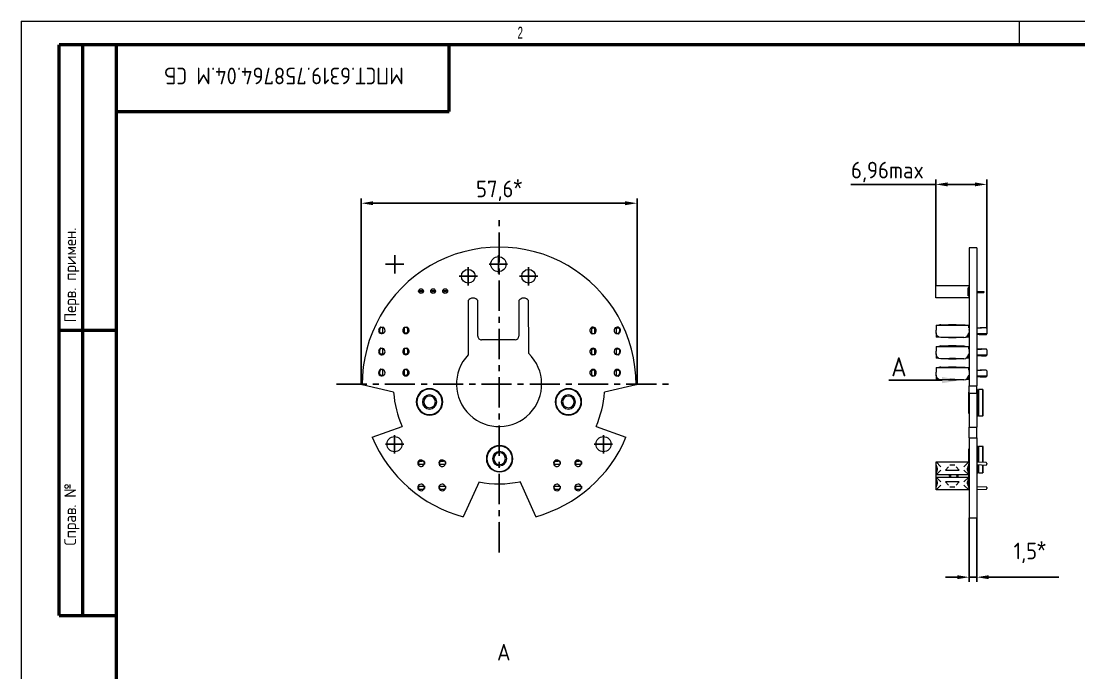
# Model space of a CAD drawing. Header units: millimetres. Extents: x 0 to 420, y 0 to 297.
# Drawn here: x 0 to 222.5, y 160 to 297 of the extents above; entities that cross this region are included whole.
import ezdxf
from ezdxf import colors
from ezdxf.entities.mleader import LeaderData, LeaderLine
from ezdxf.math import Vec2, Vec3

# ---------------------------------------------------------------- set-up
doc = ezdxf.new("R2010")
doc.units = ezdxf.units.MM
doc.header["$PDSIZE"] = -1
doc.linetypes.add('CENTER', pattern=[10.16, 6.35, -1.27, 1.27, -1.27])
doc.layers.add('ОСНОВНОЙ', color=7, linetype='Continuous', lineweight=25)
doc.styles.add('SLDTEXTSTYLE2', font='TXT', dxfattribs={"width": 0.605})
doc.styles.add('СПДС', font='isocpeur.ttf', dxfattribs={"width": 0.9})
doc.dimstyles.new('ISO-25', dxfattribs={"dimtxt": 2.5, "dimasz": 2.5, "dimexe": 1.25, "dimexo": 0.625, "dimtad": 1, "dimtxsty": 'Standard', "dimcen": 2.5, "dimadec": 0, "dimazin": 0, "dimtfac": 1, "dimtmove": 0, "dimatfit": 3, "dimfxl": 1, "dimarcsym": 0})

# ---------------------------------------------------------------- blocks, each defined once
blk = doc.blocks.new('*D32')
at = {"color": 0, "lineweight": -2, "transparency": 16777216}
for p, q in [((199.42, 192.58), (199.42, 179.07)), ((201.02, 192.58), (201.02, 179.07)), ((196.92, 180.07), (194.42, 180.07)), ((199.42, 180.07), (201.02, 180.07)), ((203.52, 180.07), (218.28, 180.07))]:
    blk.add_line(p, q, dxfattribs=at)
at = {"color": 0, "transparency": 16777216}
for points in [[(196.92, 180.49), (196.92, 179.66), (199.42, 180.07)], [(203.52, 180.49), (203.52, 179.66), (201.02, 180.07)]]:
    blk.add_solid(points, dxfattribs=at)
at = {"layer": 'Defpoints', "color": 0, "transparency": 16777216}
for p in [(199.42, 192.59), (201.02, 192.59), (201.02, 180.07)]:
    blk.add_point(p, dxfattribs=at)
at = {"color": 0, "transparency": 16777216, "insert": (212.15, 185.32), "char_height": 3.5, "attachment_point": 5, "style": 'СПДС'}
blk.add_mtext('1,5{\\fArial|b0|i0|c204|p34;\\H1.08333x;*}', dxfattribs=at)
blk = doc.blocks.new('*D33')
at = {"color": 0, "lineweight": -2, "transparency": 16777216}
for p, q in [((192.37, 262.67), (174.54, 262.67)), ((192.37, 248.11), (192.37, 263.67)), ((200.61, 262.67), (194.87, 262.67)), ((203.11, 248.11), (203.11, 263.67))]:
    blk.add_line(p, q, dxfattribs=at)
at = {"color": 0, "transparency": 16777216}
for points in [[(194.87, 263.09), (194.87, 262.26), (192.37, 262.67)], [(200.61, 263.09), (200.61, 262.26), (203.11, 262.67)]]:
    blk.add_solid(points, dxfattribs=at)
at = {"layer": 'Defpoints', "color": 0, "transparency": 16777216}
for p in [(192.37, 262.67), (192.37, 248.1), (203.11, 248.1)]:
    blk.add_point(p, dxfattribs=at)
at = {"color": 0, "transparency": 16777216, "insert": (182.21, 265.27), "char_height": 3.5, "attachment_point": 5, "style": 'СПДС'}
blk.add_mtext('6,96max', dxfattribs=at)
blk = doc.blocks.new('*D34')
at = {"color": 0, "lineweight": -2, "transparency": 16777216}
for p, q in [((71.54, 220.7), (71.54, 259.71)), ((127.04, 258.71), (74.04, 258.71)), ((129.54, 220.7), (129.54, 259.71))]:
    blk.add_line(p, q, dxfattribs=at)
at = {"color": 0, "transparency": 16777216}
for points in [[(74.04, 259.13), (74.04, 258.3), (71.54, 258.71)], [(127.04, 259.13), (127.04, 258.3), (129.54, 258.71)]]:
    blk.add_solid(points, dxfattribs=at)
at = {"layer": 'Defpoints', "color": 0, "transparency": 16777216}
for p in [(71.54, 258.71), (71.54, 220.69), (129.54, 220.69)]:
    blk.add_point(p, dxfattribs=at)
at = {"color": 0, "transparency": 16777216, "insert": (100.54, 261.46), "char_height": 3.5, "attachment_point": 5, "style": 'СПДС'}
blk.add_mtext('57,6{\\fArial|b0|i0|c204|p34;\\H1.08333x;*}', dxfattribs=at)
blk = doc.blocks.new('A$C5039bd2f')
at = {"color": 0, "linetype": 'Continuous', "lineweight": 0}
for p, q in [((-387.82, 98.7), (-387.67, 98.7)), ((-387.82, 98.7), (-387.82, 98.5)), ((-387.82, 98.5), (-387.67, 98.5)), ((-387.67, 98.7), (-387.37, 98.7)), ((-387.67, 98.7), (-387.67, 98.5)), ((-387.67, 98.5), (-387.37, 98.5)), ((-387.37, 98.7), (-387.22, 98.7)), ((-387.37, 98.7), (-387.37, 98.5)), ((-387.37, 98.5), (-387.22, 98.5)), ((-387.22, 98.7), (-387.22, 98.5)), ((-385.28, 98.7), (-385.13, 98.7)), ((-385.28, 98.7), (-385.28, 98.5)), ((-385.28, 98.5), (-385.13, 98.5)), ((-385.13, 98.7), (-384.83, 98.7)), ((-385.13, 98.7), (-385.13, 98.5)), ((-385.13, 98.5), (-384.83, 98.5)), ((-384.83, 98.7), (-384.68, 98.7)), ((-384.83, 98.7), (-384.83, 98.5)), ((-384.83, 98.5), (-384.68, 98.5)), ((-384.68, 98.7), (-384.68, 98.5)), ((-382.74, 98.7), (-382.59, 98.7)), ((-382.74, 98.7), (-382.74, 98.5)), ((-382.74, 98.5), (-382.59, 98.5)), ((-382.59, 98.7), (-382.29, 98.7)), ((-382.59, 98.7), (-382.59, 98.5)), ((-382.59, 98.5), (-382.29, 98.5)), ((-382.29, 98.7), (-382.14, 98.7)), ((-382.29, 98.7), (-382.29, 98.5)), ((-382.29, 98.5), (-382.14, 98.5)), ((-382.14, 98.7), (-382.14, 98.5)), ((-377.6, 96.64), (-377.6, 85.21)), ((-375.57, 89.12), (-375.57, 96.64)), ((-366.93, 96.64), (-366.94, 89.13)), ((-364.87, 85.49), (-364.9, 96.64)), ((-396.22, 90), (-396.22, 90.59)), ((-396.22, 89.82), (-396.22, 90)), ((-396.07, 89.78), (-396.17, 89.78)), ((-396.07, 91.05), (-396.11, 91.05)), ((-396.07, 91.05), (-395.57, 91.05)), ((-396.07, 91.05), (-395.92, 90.9)), ((-396.07, 89.78), (-395.92, 89.93)), ((-395.57, 89.78), (-396.07, 89.78)), ((-395.72, 90.9), (-395.57, 91.05)), ((-395.72, 89.93), (-395.57, 89.78)), ((-395.57, 89.78), (-395.57, 91.05)), ((-390.98, 89.78), (-390.98, 91.05)), ((-390.98, 91.05), (-390.48, 91.05)), ((-390.98, 91.05), (-390.83, 90.9)), ((-390.98, 89.78), (-390.83, 89.93)), ((-390.48, 89.78), (-390.98, 89.78)), ((-390.63, 90.9), (-390.48, 91.05)), ((-390.63, 89.93), (-390.48, 89.78)), ((-390.44, 91.05), (-390.48, 91.05)), ((-390.33, 89.78), (-390.48, 89.78)), ((-390.33, 90), (-390.33, 90.59)), ((-390.33, 89.78), (-390.33, 90)), ((-351.69, 90.91), (-351.54, 90.91)), ((-351.69, 90.91), (-351.69, 90.68)), ((-351.69, 90.68), (-351.69, 90.09)), ((-351.58, 89.64), (-351.54, 89.64)), ((-351.54, 90.91), (-351.04, 90.91)), ((-351.39, 90.76), (-351.54, 90.91)), ((-351.39, 89.79), (-351.54, 89.64)), ((-351.04, 89.64), (-351.54, 89.64)), ((-351.04, 90.91), (-351.19, 90.76)), ((-351.04, 89.64), (-351.19, 89.79)), ((-351.04, 90.91), (-351.04, 89.64)), ((-346.45, 90.91), (-345.95, 90.91)), ((-346.3, 90.76), (-346.45, 90.91)), ((-346.45, 90.91), (-346.45, 89.64)), ((-346.3, 89.79), (-346.45, 89.64)), ((-345.95, 89.64), (-346.45, 89.64)), ((-345.95, 90.91), (-346.1, 90.76)), ((-345.95, 89.64), (-346.1, 89.79)), ((-345.95, 90.91), (-345.86, 90.91)), ((-345.95, 89.64), (-345.91, 89.64)), ((-345.8, 90.86), (-345.8, 90.68)), ((-345.8, 90.68), (-345.8, 90.09)), ((-367.7, 88.36), (-374.78, 88.36)), ((-396.22, 85.56), (-396.22, 86.15)), ((-396.22, 85.38), (-396.22, 85.56)), ((-396.07, 85.33), (-396.17, 85.33)), ((-396.07, 86.6), (-396.11, 86.6)), ((-396.07, 86.6), (-395.57, 86.6)), ((-396.07, 86.6), (-395.92, 86.45)), ((-396.07, 85.33), (-395.92, 85.48)), ((-395.57, 85.33), (-396.07, 85.33)), ((-395.72, 86.45), (-395.57, 86.6)), ((-395.72, 85.48), (-395.57, 85.33)), ((-395.57, 85.33), (-395.57, 86.6)), ((-390.98, 85.33), (-390.98, 86.6)), ((-390.98, 86.6), (-390.48, 86.6)), ((-390.98, 86.6), (-390.83, 86.45)), ((-390.98, 85.33), (-390.83, 85.48)), ((-390.48, 85.33), (-390.98, 85.33)), ((-390.63, 86.45), (-390.48, 86.6)), ((-390.63, 85.48), (-390.48, 85.33)), ((-390.44, 86.6), (-390.48, 86.6)), ((-390.33, 85.33), (-390.48, 85.33)), ((-390.33, 85.56), (-390.33, 86.15)), ((-390.33, 85.33), (-390.33, 85.56)), ((-351.69, 86.46), (-351.54, 86.46)), ((-351.69, 86.46), (-351.69, 86.24)), ((-351.69, 86.24), (-351.69, 85.65)), ((-351.58, 85.19), (-351.54, 85.19)), ((-351.54, 86.46), (-351.04, 86.46)), ((-351.39, 86.31), (-351.54, 86.46)), ((-351.39, 85.34), (-351.54, 85.19)), ((-351.04, 85.19), (-351.54, 85.19)), ((-351.04, 86.46), (-351.19, 86.31)), ((-351.04, 85.19), (-351.19, 85.34)), ((-351.04, 86.46), (-351.04, 85.19)), ((-346.45, 86.46), (-345.95, 86.46)), ((-346.3, 86.31), (-346.45, 86.46)), ((-346.45, 86.46), (-346.45, 85.19)), ((-346.3, 85.34), (-346.45, 85.19)), ((-345.95, 85.19), (-346.45, 85.19)), ((-345.95, 86.46), (-346.1, 86.31)), ((-345.95, 85.19), (-346.1, 85.34)), ((-345.95, 86.46), (-345.86, 86.46)), ((-345.95, 85.19), (-345.91, 85.19)), ((-345.8, 86.42), (-345.8, 86.24)), ((-345.8, 86.24), (-345.8, 85.65)), ((-396.22, 81.11), (-396.22, 81.7)), ((-396.22, 80.93), (-396.22, 81.11)), ((-396.07, 80.89), (-396.17, 80.89)), ((-396.07, 82.16), (-396.11, 82.16)), ((-396.07, 82.16), (-395.57, 82.16)), ((-396.07, 82.16), (-395.92, 82.01)), ((-396.07, 80.89), (-395.92, 81.04)), ((-395.57, 80.89), (-396.07, 80.89)), ((-395.72, 82.01), (-395.57, 82.16)), ((-395.72, 81.04), (-395.57, 80.89)), ((-395.57, 80.89), (-395.57, 82.16)), ((-390.98, 80.89), (-390.98, 82.16)), ((-390.98, 82.16), (-390.48, 82.16)), ((-390.98, 82.16), (-390.83, 82.01)), ((-390.98, 80.89), (-390.83, 81.04)), ((-390.48, 80.89), (-390.98, 80.89)), ((-390.63, 82.01), (-390.48, 82.16)), ((-390.63, 81.04), (-390.48, 80.89)), ((-390.44, 82.16), (-390.48, 82.16)), ((-390.33, 80.89), (-390.48, 80.89)), ((-390.33, 81.11), (-390.33, 81.7)), ((-390.33, 80.89), (-390.33, 81.11)), ((-351.69, 82.02), (-351.54, 82.02)), ((-351.69, 82.02), (-351.69, 81.79)), ((-351.69, 81.79), (-351.69, 81.2)), ((-351.58, 80.75), (-351.54, 80.75)), ((-351.54, 82.02), (-351.04, 82.02)), ((-351.39, 81.87), (-351.54, 82.02)), ((-351.39, 80.9), (-351.54, 80.75)), ((-351.04, 80.75), (-351.54, 80.75)), ((-351.04, 82.02), (-351.19, 81.87)), ((-351.04, 80.75), (-351.19, 80.9)), ((-351.04, 82.02), (-351.04, 80.75)), ((-346.45, 82.02), (-345.95, 82.02)), ((-346.3, 81.87), (-346.45, 82.02)), ((-346.45, 82.02), (-346.45, 80.75)), ((-346.3, 80.9), (-346.45, 80.75)), ((-345.95, 80.75), (-346.45, 80.75)), ((-345.95, 82.02), (-346.1, 81.87)), ((-345.95, 80.75), (-346.1, 80.9)), ((-345.95, 82.02), (-345.86, 82.02)), ((-345.95, 80.75), (-345.91, 80.75)), ((-345.8, 81.97), (-345.8, 81.79)), ((-345.8, 81.79), (-345.8, 81.2)), ((-393.29, 77.33), (-399.9, 78.86)), ((-342.3, 78.86), (-348.9, 77.33)), ((-397.78, 67.89), (-391.5, 70.15)), ((-350.7, 70.15), (-344.41, 67.86)), ((-388.09, 62.7), (-388.09, 62.79)), ((-388.09, 62.2), (-388.09, 62.7)), ((-388.09, 62.7), (-387.94, 62.55)), ((-387.94, 62.35), (-388.09, 62.2)), ((-388.04, 62.85), (-387.86, 62.85)), ((-387.86, 62.85), (-387.27, 62.85)), ((-386.82, 62.7), (-386.97, 62.55)), ((-386.97, 62.35), (-386.82, 62.2)), ((-386.82, 62.7), (-386.82, 62.74)), ((-386.82, 62.7), (-386.82, 62.2)), ((-383.64, 62.7), (-383.64, 62.79)), ((-383.64, 62.2), (-383.64, 62.7)), ((-383.64, 62.7), (-383.49, 62.55)), ((-383.49, 62.35), (-383.64, 62.2)), ((-383.6, 62.85), (-383.42, 62.85)), ((-383.42, 62.85), (-382.83, 62.85)), ((-382.37, 62.7), (-382.52, 62.55)), ((-382.52, 62.35), (-382.37, 62.2)), ((-382.37, 62.7), (-382.37, 62.74)), ((-382.37, 62.7), (-382.37, 62.2)), ((-359.51, 62.7), (-359.51, 62.79)), ((-359.51, 62.2), (-359.51, 62.7)), ((-359.51, 62.7), (-359.36, 62.55)), ((-359.36, 62.35), (-359.51, 62.2)), ((-359.47, 62.85), (-359.29, 62.85)), ((-359.29, 62.85), (-358.7, 62.85)), ((-358.24, 62.7), (-358.39, 62.55)), ((-358.39, 62.35), (-358.24, 62.2)), ((-358.24, 62.7), (-358.24, 62.74)), ((-358.24, 62.7), (-358.24, 62.2)), ((-355.07, 62.7), (-355.07, 62.79)), ((-355.07, 62.2), (-355.07, 62.7)), ((-355.07, 62.7), (-354.92, 62.55)), ((-354.92, 62.35), (-355.07, 62.2)), ((-355.02, 62.85), (-354.84, 62.85)), ((-354.84, 62.85), (-354.25, 62.85)), ((-353.8, 62.7), (-353.95, 62.55)), ((-353.95, 62.35), (-353.8, 62.2)), ((-353.8, 62.7), (-353.8, 62.74)), ((-353.8, 62.7), (-353.8, 62.2)), ((-388.09, 62.2), (-386.82, 62.2)), ((-383.64, 62.2), (-382.37, 62.2)), ((-359.51, 62.2), (-358.24, 62.2)), ((-355.07, 62.2), (-353.8, 62.2)), ((-375.32, 58.5), (-378.63, 51.13)), ((-363.38, 51.17), (-366.68, 58.54)), ((-388.09, 57.61), (-386.82, 57.61)), ((-388.09, 57.11), (-388.09, 57.61)), ((-388.09, 57.61), (-387.94, 57.46)), ((-387.94, 57.26), (-388.09, 57.11)), ((-388.09, 56.96), (-388.09, 57.11)), ((-388.09, 56.96), (-387.86, 56.96)), ((-387.86, 56.96), (-387.27, 56.96)), ((-386.82, 57.61), (-386.97, 57.46)), ((-386.97, 57.26), (-386.82, 57.11)), ((-386.82, 57.61), (-386.82, 57.11)), ((-386.82, 57.07), (-386.82, 57.11)), ((-383.64, 57.61), (-382.37, 57.61)), ((-383.64, 57.11), (-383.64, 57.61)), ((-383.64, 57.61), (-383.49, 57.46)), ((-383.49, 57.26), (-383.64, 57.11)), ((-383.64, 56.96), (-383.64, 57.11)), ((-383.64, 56.96), (-383.42, 56.96)), ((-383.42, 56.96), (-382.83, 56.96)), ((-382.37, 57.61), (-382.52, 57.46)), ((-382.52, 57.26), (-382.37, 57.11)), ((-382.37, 57.61), (-382.37, 57.11)), ((-382.37, 57.07), (-382.37, 57.11)), ((-359.51, 57.61), (-358.24, 57.61)), ((-359.51, 57.11), (-359.51, 57.61)), ((-359.51, 57.61), (-359.36, 57.46)), ((-359.36, 57.26), (-359.51, 57.11)), ((-359.51, 56.96), (-359.51, 57.11)), ((-359.51, 56.96), (-359.29, 56.96)), ((-359.29, 56.96), (-358.7, 56.96)), ((-358.24, 57.61), (-358.39, 57.46)), ((-358.39, 57.26), (-358.24, 57.11)), ((-358.24, 57.61), (-358.24, 57.11)), ((-358.24, 57.07), (-358.24, 57.11)), ((-355.07, 57.61), (-353.8, 57.61)), ((-355.07, 57.11), (-355.07, 57.61)), ((-355.07, 57.61), (-354.92, 57.46)), ((-354.92, 57.26), (-355.07, 57.11)), ((-355.07, 56.96), (-355.07, 57.11)), ((-355.07, 56.96), (-354.84, 56.96)), ((-354.84, 56.96), (-354.25, 56.96)), ((-353.8, 57.61), (-353.95, 57.46)), ((-353.95, 57.26), (-353.8, 57.11)), ((-353.8, 57.61), (-353.8, 57.11)), ((-353.8, 57.07), (-353.8, 57.11))]:
    blk.add_line(p, q, dxfattribs=at)
for centre, radius in [((-371.25, 104.26), 1.6), ((-377.6, 101.72), 1.44), ((-364.9, 101.72), 1.44), ((-387.52, 98.6), 0.5), ((-384.98, 98.6), 0.5), ((-382.44, 98.6), 0.5), ((-393.1, 66.41), 1.6), ((-349.15, 66.41), 1.6)]:
    blk.add_circle(centre, radius, dxfattribs=at)
for centre, radius, start, end in [((-371.1, 79.06), 28.8, 359.5856, 180.4136), ((-376.59, 95.87), 1.27, 36.8699, 143.1301), ((-365.92, 95.87), 1.27, 36.8699, 143.1301), ((-395.78, 90.34), 0.685, 123.1945, 72.6937), ((-394.72, 90.3), 1, 138.7544, 148.3453), ((-390.7, 90.34), 0.685, 114.4732, 64.5207), ((-391.83, 90.3), 1, 31.6547, 38.9888), ((-391.33, 90), 1, 344.9344, 346.9971), ((-374.81, 89.12), 0.762, 180, 272.1291), ((-367.7, 89.13), 0.762, 269.998, 0.002), ((-351.33, 90.34), 0.685, 90, 244.5207), ((-350.69, 90.68), 1, 164.9344, 166.9971), ((-351.33, 90.34), 0.685, 294.4732, 90), ((-350.19, 90.39), 1, 211.6547, 218.9888), ((-346.25, 90.34), 0.685, 90, 252.6937), ((-347.3, 90.39), 1, 318.7544, 328.3453), ((-346.25, 90.34), 0.685, 303.1945, 90), ((-395.78, 85.9), 0.685, 123.1945, 72.6937), ((-394.72, 85.85), 1, 138.7544, 148.3453), ((-390.7, 85.9), 0.685, 114.4732, 64.5207), ((-391.83, 85.85), 1, 31.6547, 38.9888), ((-391.33, 85.56), 1, 344.9344, 346.9971), ((-371.1, 79.06), 8.95, 136.6476, 45.9156), ((-351.33, 85.9), 0.685, 90, 244.5207), ((-350.69, 86.24), 1, 164.9344, 166.9971), ((-351.33, 85.9), 0.685, 294.4732, 90), ((-350.19, 85.94), 1, 211.6547, 218.9888), ((-346.25, 85.9), 0.685, 90, 252.6937), ((-347.3, 85.94), 1, 318.7544, 328.3453), ((-346.25, 85.9), 0.685, 303.1945, 90), ((-395.78, 81.45), 0.685, 123.1945, 72.6937), ((-394.72, 81.41), 1, 138.7544, 148.3453), ((-390.7, 81.45), 0.685, 114.4732, 64.5207), ((-391.83, 81.41), 1, 31.6547, 38.9888), ((-391.33, 81.11), 1, 344.9344, 346.9971), ((-351.33, 81.45), 0.685, 90, 244.5207), ((-350.69, 81.79), 1, 164.9344, 166.9971), ((-351.33, 81.45), 0.685, 294.4732, 90), ((-350.19, 81.5), 1, 211.6547, 218.9888), ((-346.25, 81.45), 0.685, 90, 252.6937), ((-347.3, 81.5), 1, 318.7544, 328.3453), ((-346.25, 81.45), 0.685, 303.1945, 90), ((-385.73, 75.3), 2.78, 90, 270), ((-385.73, 75.3), 2.67, 90, 270), ((-385.73, 75.3), 2.78, 270, 90), ((-385.73, 75.3), 2.67, 270, 90), ((-356.52, 75.3), 2.78, 0, 180), ((-356.52, 75.3), 2.67, 0, 180), ((-371.1, 79.06), 22.26, 184.4625, 203.6063), ((-385.73, 75.3), 1.5, 90, 270), ((-385.73, 75.3), 1.23, 90, 270), ((-385.73, 75.3), 1.5, 270, 90), ((-385.73, 75.3), 1.23, 270, 90), ((-356.52, 75.3), 1.5, 0, 180), ((-356.52, 75.3), 1.23, 0, 180), ((-371.1, 79.06), 22.26, 336.3937, 355.5364), ((-356.52, 75.3), 2.78, 180, 0), ((-356.52, 75.3), 2.67, 180, 0), ((-356.52, 75.3), 1.5, 180, 0), ((-356.52, 75.3), 1.23, 180, 0), ((-371.1, 79.06), 28.93, 202.7279, 254.9144), ((-371.1, 79.06), 28.94, 285.4671, 337.2282), ((-371, 63.36), 2.78, 0, 180), ((-371, 63.36), 2.67, 0, 180), ((-371, 63.36), 1.5, 0, 180), ((-371, 63.36), 1.23, 0, 180), ((-387.52, 62.4), 0.685, 90, 342.6937), ((-387.52, 62.4), 0.685, 33.1945, 90), ((-383.08, 62.4), 0.685, 90, 342.6937), ((-383.08, 62.4), 0.685, 33.1945, 90), ((-371, 63.36), 2.78, 180, 0), ((-371, 63.36), 2.67, 180, 0), ((-371, 63.36), 1.5, 180, 0), ((-371, 63.36), 1.23, 180, 0), ((-358.95, 62.4), 0.685, 90, 342.6937), ((-358.95, 62.4), 0.685, 33.1945, 90), ((-354.5, 62.4), 0.685, 90, 342.6937), ((-354.5, 62.4), 0.685, 33.1945, 90), ((-387.57, 61.35), 1, 48.7544, 58.3453), ((-383.12, 61.35), 1, 48.7544, 58.3453), ((-358.99, 61.35), 1, 48.7544, 58.3453), ((-354.55, 61.35), 1, 48.7544, 58.3453), ((-387.52, 57.32), 0.685, 90, 334.5207), ((-387.52, 57.32), 0.685, 24.4732, 90), ((-383.08, 57.32), 0.685, 90, 334.5207), ((-383.08, 57.32), 0.685, 24.4732, 90), ((-371.1, 79.06), 21, 258.3849, 282.1417), ((-358.95, 57.32), 0.685, 90, 334.5207), ((-358.95, 57.32), 0.685, 24.4732, 90), ((-354.5, 57.32), 0.685, 90, 334.5207), ((-354.5, 57.32), 0.685, 24.4732, 90), ((-387.86, 57.96), 1, 254.9344, 256.9971), ((-387.57, 58.46), 1, 301.6547, 308.9888), ((-383.42, 57.96), 1, 254.9344, 256.9971), ((-383.12, 58.46), 1, 301.6547, 308.9888), ((-359.29, 57.96), 1, 254.9344, 256.9971), ((-358.99, 58.46), 1, 301.6547, 308.9888), ((-354.84, 57.96), 1, 254.9344, 256.9971), ((-354.55, 58.46), 1, 301.6547, 308.9888)]:
    blk.add_arc(centre, radius, start, end, dxfattribs=at)
for centre, major_axis, ratio, start_param, end_param in [((-395.22, 90.59), (-0.988, 0.152), 1, -0.161785, 0.152209), ((-395.22, 90.59), (-0.988, 0.152), 1, -0.320164, -0.224103), ((-396.07, 90.9), (0, -0.15), 0.040682, -3.182253, -3.141593), ((-396.07, 89.93), (0, -0.15), 0.040682, 0, 0.04066), ((-390.48, 90.9), (0, -0.15), 0.040682, -3.141593, -3.100933), ((-390.48, 89.93), (0, -0.15), 0.040682, -0.04066, 0), ((-391.33, 90.59), (-0.989, -0.151), 1, -3.293156, -2.820784), ((-350.69, 90.09), (0.989, 0.151), 1, -3.293068, -2.820696), ((-351.54, 90.76), (0, 0.15), 0.040682, -0.04066, 0), ((-351.54, 89.79), (0, 0.15), 0.040682, -3.141593, -3.100933), ((-345.95, 90.76), (0, 0.15), 0.040682, 0, 0.04066), ((-345.95, 89.79), (0, 0.15), 0.040682, -3.182253, -3.141593), ((-346.8, 90.09), (0.988, -0.152), 1, -0.320076, -0.224016), ((-346.8, 90.09), (0.988, -0.152), 1, -0.161698, 0.152296), ((-395.22, 86.15), (-0.988, 0.152), 1, -0.161785, 0.152209), ((-395.22, 86.15), (-0.988, 0.152), 1, -0.320164, -0.224103), ((-396.07, 86.45), (0, -0.15), 0.040682, -3.182253, -3.141593), ((-396.07, 85.48), (0, -0.15), 0.040682, 0, 0.04066), ((-390.48, 86.45), (0, -0.15), 0.040682, -3.141593, -3.100933), ((-390.48, 85.48), (0, -0.15), 0.040682, -0.04066, 0), ((-391.33, 86.15), (-0.989, -0.151), 1, -3.293156, -2.820784), ((-350.69, 85.65), (0.989, 0.151), 1, -3.293068, -2.820696), ((-351.54, 86.31), (0, 0.15), 0.040682, -0.04066, 0), ((-351.54, 85.34), (0, 0.15), 0.040682, -3.141593, -3.100933), ((-345.95, 86.31), (0, 0.15), 0.040682, 0, 0.04066), ((-345.95, 85.34), (0, 0.15), 0.040682, -3.182253, -3.141593), ((-346.8, 85.65), (0.988, -0.152), 1, -0.320076, -0.224016), ((-346.8, 85.65), (0.988, -0.152), 1, -0.161698, 0.152296), ((-395.22, 81.7), (-0.988, 0.152), 1, -0.161785, 0.152209), ((-395.22, 81.7), (-0.988, 0.152), 1, -0.320164, -0.224103), ((-396.07, 82.01), (0, -0.15), 0.040682, -3.182253, -3.141593), ((-396.07, 81.04), (0, -0.15), 0.040682, 0, 0.04066), ((-390.48, 82.01), (0, -0.15), 0.040682, -3.141593, -3.100933), ((-390.48, 81.04), (0, -0.15), 0.040682, -0.04066, 0), ((-391.33, 81.7), (-0.989, -0.151), 1, -3.293156, -2.820784), ((-350.69, 81.2), (0.989, 0.151), 1, -3.293068, -2.820696), ((-351.54, 81.87), (0, 0.15), 0.040682, -0.04066, 0), ((-351.54, 80.9), (0, 0.15), 0.040682, -3.141593, -3.100933), ((-345.95, 81.87), (0, 0.15), 0.040682, 0, 0.04066), ((-345.95, 80.9), (0, 0.15), 0.040682, -3.182253, -3.141593), ((-346.8, 81.2), (0.988, -0.152), 1, -0.320076, -0.224016), ((-346.8, 81.2), (0.988, -0.152), 1, -0.161698, 0.152296), ((-387.94, 62.7), (-0.15, 0), 0.040682, 0, 0.04066), ((-387.27, 61.85), (0.152, 0.988), 1, -0.161879, 0.152114), ((-387.27, 61.85), (0.152, 0.988), 1, -0.320258, -0.224198), ((-386.97, 62.7), (-0.15, 0), 0.040682, -3.182253, -3.141593), ((-383.49, 62.7), (-0.15, 0), 0.040682, 0, 0.04066), ((-382.83, 61.85), (0.152, 0.988), 1, -0.161879, 0.152114), ((-382.83, 61.85), (0.152, 0.988), 1, -0.320258, -0.224198), ((-382.52, 62.7), (-0.15, 0), 0.040682, -3.182253, -3.141593), ((-359.36, 62.7), (-0.15, 0), 0.040682, 0, 0.04066), ((-358.7, 61.85), (0.152, 0.988), 1, -0.161879, 0.152114), ((-358.7, 61.85), (0.152, 0.988), 1, -0.320258, -0.224198), ((-358.39, 62.7), (-0.15, 0), 0.040682, -3.182253, -3.141593), ((-354.92, 62.7), (-0.15, 0), 0.040682, 0, 0.04066), ((-354.25, 61.85), (0.152, 0.988), 1, -0.161879, 0.152114), ((-354.25, 61.85), (0.152, 0.988), 1, -0.320258, -0.224198), ((-353.95, 62.7), (-0.15, 0), 0.040682, -3.182253, -3.141593), ((-387.94, 57.11), (-0.15, 0), 0.040682, -0.04066, 0), ((-387.27, 57.96), (-0.151, 0.989), 1, -3.292973, -2.820601), ((-386.97, 57.11), (-0.15, 0), 0.040682, -3.141593, -3.100933), ((-383.49, 57.11), (-0.15, 0), 0.040682, -0.04066, 0), ((-382.83, 57.96), (-0.151, 0.989), 1, -3.292973, -2.820601), ((-382.52, 57.11), (-0.15, 0), 0.040682, -3.141593, -3.100933), ((-359.36, 57.11), (-0.15, 0), 0.040682, -0.04066, 0), ((-358.7, 57.96), (-0.151, 0.989), 1, -3.292973, -2.820601), ((-358.39, 57.11), (-0.15, 0), 0.040682, -3.141593, -3.100933), ((-354.92, 57.11), (-0.15, 0), 0.040682, -0.04066, 0), ((-354.25, 57.96), (-0.151, 0.989), 1, -3.292973, -2.820601), ((-353.95, 57.11), (-0.15, 0), 0.040682, -3.141593, -3.100933)]:
    blk.add_ellipse(centre, major_axis=major_axis, ratio=ratio, start_param=start_param, end_param=end_param, dxfattribs=at)
for points in [[(-395.58, 89.78), (-395.56, 89.75), (-395.55, 89.73), (-395.53, 89.71)], [(-391.01, 89.73), (-391, 89.75), (-390.99, 89.76), (-390.98, 89.78)], [(-351.02, 90.95), (-351.03, 90.94), (-351.04, 90.92), (-351.05, 90.91)], [(-346.45, 90.91), (-346.46, 90.93), (-346.48, 90.96), (-346.5, 90.98)], [(-395.58, 85.33), (-395.56, 85.31), (-395.55, 85.28), (-395.53, 85.26)], [(-391.01, 85.29), (-391, 85.3), (-390.99, 85.32), (-390.98, 85.33)], [(-351.02, 86.51), (-351.03, 86.49), (-351.04, 86.48), (-351.05, 86.46)], [(-346.45, 86.46), (-346.46, 86.49), (-346.48, 86.51), (-346.5, 86.54)], [(-395.58, 80.89), (-395.56, 80.86), (-395.55, 80.84), (-395.53, 80.82)], [(-391.01, 80.84), (-391, 80.86), (-390.99, 80.87), (-390.98, 80.89)], [(-351.02, 82.06), (-351.03, 82.05), (-351.04, 82.03), (-351.05, 82.02)], [(-346.45, 82.02), (-346.46, 82.04), (-346.48, 82.07), (-346.5, 82.09)], [(-388.09, 62.2), (-388.11, 62.19), (-388.14, 62.17), (-388.16, 62.15)], [(-383.64, 62.2), (-383.67, 62.19), (-383.69, 62.17), (-383.72, 62.15)], [(-359.51, 62.2), (-359.54, 62.19), (-359.56, 62.17), (-359.59, 62.15)], [(-355.07, 62.2), (-355.09, 62.19), (-355.12, 62.17), (-355.14, 62.15)], [(-388.13, 57.63), (-388.12, 57.62), (-388.1, 57.61), (-388.09, 57.6)], [(-383.69, 57.63), (-383.67, 57.62), (-383.66, 57.61), (-383.64, 57.6)], [(-359.56, 57.63), (-359.54, 57.62), (-359.53, 57.61), (-359.51, 57.6)], [(-355.11, 57.63), (-355.1, 57.62), (-355.08, 57.61), (-355.07, 57.6)]]:
    blk.add_open_spline(points, degree=3, dxfattribs=at)
blk = doc.blocks.new('A$Cc3febe4e')
at = {"color": 0, "linetype": 'Continuous', "lineweight": 0, "extrusion": (-2.22045e-16, 1, -2.22045e-16)}
for p, q in [((-98.7, 2.45), (-98.7, 3.05)), ((-98.7, 3.05), (-98.5, 3.05)), ((-98.7, 1.6), (-98.7, 2.45)), ((-98.7, 2.45), (-98.5, 2.45)), ((-98.5, 2.45), (-98.5, 3.05)), ((-98.5, 1.6), (-98.5, 2.45)), ((-91.05, 3.54), (-91.05, 2.57)), ((-91.05, 1.6), (-91.05, 2.57)), ((-90.9, 3.69), (-89.93, 3.69)), ((-89.93, 3.69), (-89.79, 3.69)), ((-89.78, 3.54), (-89.78, 1.6)), ((-89.64, 2.57), (-89.64, 3.54)), ((-89.64, 2.57), (-89.64, 1.6)), ((-86.6, 3.54), (-86.6, 2.57)), ((-86.6, 1.6), (-86.6, 2.57)), ((-86.45, 3.69), (-85.48, 3.69)), ((-85.48, 3.69), (-85.34, 3.69)), ((-85.33, 3.54), (-85.33, 1.6)), ((-85.19, 2.57), (-85.19, 3.54)), ((-85.19, 2.57), (-85.19, 1.6)), ((-82.16, 3.54), (-82.16, 2.57)), ((-82.16, 1.6), (-82.16, 2.57)), ((-82.01, 3.69), (-81.04, 3.69)), ((-81.04, 3.69), (-80.9, 3.69)), ((-80.89, 3.54), (-80.89, 1.6)), ((-80.75, 2.57), (-80.75, 3.54)), ((-80.75, 2.57), (-80.75, 1.6)), ((-77.97, 2.95), (-78.08, 2.84)), ((-78.08, 2.84), (-78.08, 2.01)), ((-72.52, 2.84), (-78.08, 2.84)), ((-72.63, 2.95), (-77.97, 2.95)), ((-72.52, 2.84), (-72.63, 2.95)), ((-72.52, 2.01), (-72.52, 2.84)), ((-66.03, 2.95), (-66.14, 2.84)), ((-63.36, 2.84), (-66.14, 2.84)), ((-66.14, 2.01), (-66.14, 2.84)), ((-63.36, 2.95), (-66.03, 2.95)), ((-62.72, 2.95), (-63.36, 2.95)), ((-62.73, 2.84), (-63.36, 2.84)), ((-62.7, 3.54), (-62.78, 1.6)), ((-62.55, 3.69), (-62.35, 3.69)), ((-62.28, 1.6), (-62.2, 3.53)), ((-60.58, 2.84), (-62.23, 2.84)), ((-60.69, 2.95), (-62.22, 2.95)), ((-60.69, 2.95), (-60.58, 2.84)), ((-60.58, 2.01), (-60.58, 2.84)), ((-57.61, 3.53), (-57.53, 1.6)), ((-57.46, 3.69), (-57.26, 3.69)), ((-57.03, 1.6), (-57.11, 3.54)), ((-107.87, 1.6), (-78.86, 1.6)), ((-107.87, 1.6), (-107.87, 0)), ((-77.33, 1.6), (-78.86, 1.6)), ((-78.86, 0), (-78.86, 1.6)), ((-72.52, 2.01), (-78.08, 2.01)), ((-78.08, 1.89), (-78.08, 1.78)), ((-72.52, 1.89), (-78.08, 1.89)), ((-72.52, 1.78), (-78.08, 1.78)), ((-78.08, 1.67), (-78.08, 1.6)), ((-72.52, 1.67), (-78.08, 1.67)), ((-77.97, 2.01), (-77.97, 1.89)), ((-77.97, 1.78), (-77.97, 1.67)), ((-77.33, 1.6), (-70.15, 1.6)), ((-77.33, 0), (-77.33, 1.6)), ((-77.33, 0), (-77.33, 1.6)), ((-72.63, 1.89), (-72.63, 2.01)), ((-72.63, 1.67), (-72.63, 1.78)), ((-72.52, 1.78), (-72.52, 1.89)), ((-72.52, 1.6), (-72.52, 1.67)), ((-67.89, 1.6), (-70.15, 1.6)), ((-70.15, 0), (-70.15, 1.6)), ((-67.89, 1.6), (-51.13, 1.6)), ((-67.89, 0), (-67.89, 1.6)), ((-63.36, 2.01), (-66.14, 2.01)), ((-63.36, 1.89), (-66.14, 1.89)), ((-66.14, 1.78), (-66.14, 1.89)), ((-63.36, 1.78), (-66.14, 1.78)), ((-63.36, 1.67), (-66.14, 1.67)), ((-66.14, 1.6), (-66.14, 1.67)), ((-66.03, 1.89), (-66.03, 2.01)), ((-66.03, 1.67), (-66.03, 1.78)), ((-62.76, 2.01), (-63.36, 2.01)), ((-62.77, 1.89), (-63.36, 1.89)), ((-62.77, 1.78), (-63.36, 1.78)), ((-62.78, 1.67), (-63.36, 1.67)), ((-60.58, 1.67), (-62.28, 1.67)), ((-60.58, 1.89), (-62.27, 1.89)), ((-60.58, 1.78), (-62.27, 1.78)), ((-60.58, 2.01), (-62.26, 2.01)), ((-60.69, 1.89), (-60.69, 2.01)), ((-60.69, 1.67), (-60.69, 1.78)), ((-60.58, 1.78), (-60.58, 1.89)), ((-60.58, 1.6), (-60.58, 1.67)), ((-51.13, 0), (-51.13, 1.6)), ((-107.87, 0), (-78.86, 0)), ((-99.45, -0.05), (-99.87, -0.05)), ((-99.87, -0.05), (-99.87, -7.05)), ((-99.45, -0.05), (-99.45, -0.25)), ((-97.75, -0.25), (-99.45, -0.25)), ((-98.7, -0.25), (-98.7, 0)), ((-98.5, -0.25), (-98.5, 0)), ((-97.33, -0.05), (-97.75, -0.05)), ((-97.75, -0.05), (-97.75, -0.25)), ((-97.33, -0.05), (-97.33, -7.05)), ((-91.68, -2.77), (-91.68, -1.12)), ((-91.05, -0.12), (-91.59, -0.12)), ((-91.59, -6.98), (-91.59, -0.12)), ((-91.05, -0.12), (-91.05, 0)), ((-89.78, -0.12), (-90, -0.12)), ((-89.78, 0), (-89.78, -0.12)), ((-89.64, 0), (-89.64, -0.12)), ((-89.09, -0.12), (-89.64, -0.12)), ((-89.09, -0.12), (-89.09, -0.71)), ((-89, -1.12), (-89, -2.77)), ((-87.24, -2.77), (-87.24, -1.12)), ((-86.6, -0.12), (-87.15, -0.12)), ((-87.15, -6.98), (-87.15, -0.12)), ((-86.6, -0.12), (-86.6, 0)), ((-85.33, -0.12), (-85.56, -0.12)), ((-85.33, 0), (-85.33, -0.12)), ((-85.19, 0), (-85.19, -0.12)), ((-84.65, -0.12), (-85.19, -0.12)), ((-84.65, -0.12), (-84.65, -0.71)), ((-84.56, -1.12), (-84.56, -2.77)), ((-82.79, -2.77), (-82.79, -1.12)), ((-82.16, -0.12), (-82.7, -0.12)), ((-82.7, -6.98), (-82.7, -0.12)), ((-82.16, -0.12), (-82.16, 0)), ((-80.89, -0.12), (-81.11, -0.12)), ((-80.89, 0), (-80.89, -0.12)), ((-80.75, 0), (-80.75, -0.12)), ((-80.2, -0.12), (-80.75, -0.12)), ((-80.2, -0.12), (-80.2, -0.71)), ((-80.11, -1.12), (-80.11, -2.77)), ((-77.33, 0), (-78.86, 0)), ((-77.53, 0), (-77.53, -0.08)), ((-73.07, -0.08), (-77.53, -0.08)), ((-77.33, 0), (-70.15, 0)), ((-73.07, -0.08), (-73.07, 0)), ((-67.89, 0), (-70.15, 0)), ((-67.89, 0), (-51.13, 0)), ((-65.59, -0.08), (-65.59, 0)), ((-63.36, -0.08), (-65.59, -0.08)), ((-62.85, -0.08), (-63.36, -0.08)), ((-62.84, 0), (-62.85, -0.12)), ((-62.85, -6.98), (-62.85, -0.12)), ((-62.85, -0.12), (-61.85, -1.12)), ((-62.85, -0.12), (-62.35, -0.12)), ((-62.35, -0.12), (-62.34, 0)), ((-61.13, -0.08), (-62.35, -0.08)), ((-62.35, -0.12), (-62.3, -0.12)), ((-61.35, -0.12), (-62.3, -0.12)), ((-61.15, -2.12), (-61.85, -2.77)), ((-60.39, -0.12), (-61.35, -0.12)), ((-61.15, -1.12), (-60.15, -0.12)), ((-61.15, -4.98), (-61.15, -2.12)), ((-61.13, -0.08), (-61.13, 0)), ((-60.39, -0.12), (-60.15, -0.12)), ((-59.65, -0.12), (-60.15, -0.12)), ((-60.15, -0.12), (-60.15, -6.98)), ((-59.65, -0.12), (-59.41, -0.12)), ((-59.65, -6.98), (-59.65, -0.12)), ((-58.65, -1.12), (-59.65, -0.12)), ((-58.46, -0.12), (-59.41, -0.12)), ((-57.96, -2.77), (-58.65, -2.12)), ((-58.65, -2.12), (-58.65, -4.98)), ((-57.5, -0.12), (-58.46, -0.12)), ((-56.96, -0.12), (-57.96, -1.12)), ((-57.5, -0.12), (-57.46, -0.12)), ((-57.46, 0), (-57.46, -0.12)), ((-57.46, -0.12), (-56.96, -0.12)), ((-56.96, -0.12), (-56.96, 0)), ((-56.96, -0.12), (-56.96, -6.98)), ((-91.68, -2.77), (-91.68, -4.33)), ((-91.68, -5.98), (-91.68, -4.33)), ((-91.64, -4.05), (-91.64, -3.05)), ((-89.05, -3.05), (-89.05, -4.05)), ((-89, -4.33), (-89, -2.77)), ((-89, -4.33), (-89, -5.98)), ((-87.24, -2.77), (-87.24, -4.33)), ((-87.24, -5.98), (-87.24, -4.33)), ((-87.19, -4.05), (-87.19, -3.05)), ((-84.61, -3.05), (-84.61, -4.05)), ((-84.56, -4.33), (-84.56, -2.77)), ((-84.56, -4.33), (-84.56, -5.98)), ((-82.79, -2.77), (-82.79, -4.33)), ((-82.79, -5.98), (-82.79, -4.33)), ((-82.75, -4.05), (-82.75, -3.05)), ((-80.16, -3.05), (-80.16, -4.05)), ((-80.11, -4.33), (-80.11, -2.77)), ((-80.11, -4.33), (-80.11, -5.98)), ((-62.15, -3.05), (-62.15, -4.05)), ((-61.85, -4.33), (-61.15, -4.98)), ((-58.65, -4.98), (-57.96, -4.33)), ((-57.65, -4.05), (-57.65, -3.05)), ((-89.09, -6.39), (-89.09, -6.98)), ((-84.65, -6.39), (-84.65, -6.98)), ((-80.2, -6.39), (-80.2, -6.98)), ((-62.85, -6.98), (-61.85, -5.98)), ((-61.15, -5.98), (-60.15, -6.98)), ((-58.65, -5.98), (-59.65, -6.98)), ((-56.96, -6.98), (-57.96, -5.98)), ((-97.33, -7.05), (-99.87, -7.05)), ((-91.59, -6.98), (-90.59, -6.98)), ((-90, -6.98), (-90.59, -6.98)), ((-90, -6.98), (-89.09, -6.98)), ((-87.15, -6.98), (-86.15, -6.98)), ((-85.56, -6.98), (-86.15, -6.98)), ((-85.56, -6.98), (-84.65, -6.98)), ((-82.7, -6.98), (-81.7, -6.98)), ((-81.11, -6.98), (-81.7, -6.98)), ((-81.11, -6.98), (-80.2, -6.98)), ((-62.3, -6.98), (-62.85, -6.98)), ((-61.35, -6.98), (-62.3, -6.98)), ((-60.39, -6.98), (-61.35, -6.98)), ((-60.15, -6.98), (-60.39, -6.98)), ((-59.65, -6.98), (-60.15, -6.98)), ((-59.41, -6.98), (-59.65, -6.98)), ((-58.46, -6.98), (-59.41, -6.98)), ((-57.5, -6.98), (-58.46, -6.98)), ((-56.96, -6.98), (-57.5, -6.98))]:
    blk.add_line(p, q, dxfattribs=at)
at = {"color": 0, "linetype": 'Continuous', "lineweight": 0}
for centre, radius, start, end in [((-90.9, 3.54), 0.15, 90, 177.6704), ((-89.79, 3.54), 0.15, 2.3296, 90), ((-86.45, 3.54), 0.15, 90, 177.6704), ((-85.34, 3.54), 0.15, 2.3296, 90), ((-82.01, 3.54), 0.15, 90, 177.6704), ((-80.9, 3.54), 0.15, 2.3296, 90), ((-62.55, 3.54), 0.15, 90, 177.6704), ((-62.35, 3.54), 0.15, 360, 90), ((-62.35, 3.54), 0.15, 357.6704, 360), ((-57.46, 3.54), 0.15, 90, 180), ((-57.46, 3.54), 0.15, 180, 182.3296), ((-57.26, 3.54), 0.15, 2.3296, 90), ((-90, -1.12), 1, 360, 90), ((-85.56, -1.12), 1, 360, 90), ((-81.11, -1.12), 1, 360, 90), ((-59.9, -3.27), 0.95, 74.7425, 105.2575), ((-59.9, -3.27), 0.7, 90, 110.9248), ((-59.9, -3.27), 0.7, 249.0752, 270), ((-59.9, -3.27), 0.95, 254.7425, 285.2575), ((-59.9, -3.27), 0.7, 69.0752, 90), ((-59.9, -3.27), 0.7, 270, 290.9248), ((-90.68, -5.98), 1, 180, 204.4946), ((-86.24, -5.98), 1, 180, 204.4946), ((-81.79, -5.98), 1, 180, 204.4946)]:
    blk.add_arc(centre, radius, start, end, dxfattribs=at)
at = {"color": 0, "linetype": 'Continuous', "lineweight": 0, "extrusion": (4.93038e-32, -2.22045e-16, -1)}
for centre, radius, start, end in [((89.93, 3.54), 0.15, 90, 177.6704), ((85.48, 3.54), 0.15, 90, 177.6704), ((81.04, 3.54), 0.15, 90, 177.6704), ((90.68, -1.12), 1, 360, 24.4946), ((86.24, -1.12), 1, 360, 24.4946), ((81.79, -1.12), 1, 360, 24.4946), ((90, -5.98), 1, 180, 270), ((85.56, -5.98), 1, 180, 270), ((81.11, -5.98), 1, 180, 270)]:
    blk.add_arc(centre, radius, start, end, dxfattribs=at)
at = {"color": 0, "linetype": 'Continuous', "lineweight": 0}
for centre, major_axis, ratio, start_param, end_param in [((-90.9, 3.54), (0.101, 0.111), 1, -4.010416, -3.969756), ((-90.59, 24.46), (0, -24.58), 0.040682, -0.472372, -0.376312), ((-89.93, 3.54), (0.013, -0.149), 1, 1.486313, 1.526973), ((-90.09, 24.46), (0, 24.58), 0.040682, -2.765281, -2.66922), ((-89.79, 3.54), (-0.149, 0.019), 1, -3.013172, -2.972512), ((-86.45, 3.54), (0.101, 0.111), 1, -4.010416, -3.969756), ((-86.15, 24.46), (0, -24.58), 0.040682, -0.472372, -0.376312), ((-85.48, 3.54), (0.013, -0.149), 1, 1.486313, 1.526973), ((-85.65, 24.46), (0, 24.58), 0.040682, -2.765281, -2.66922), ((-85.34, 3.54), (-0.149, 0.019), 1, -3.013172, -2.972512), ((-82.01, 3.54), (0.101, 0.111), 1, -4.010416, -3.969756), ((-81.7, 24.46), (0, -24.58), 0.040682, -0.472372, -0.376312), ((-81.04, 3.54), (0.013, -0.149), 1, 1.486313, 1.526973), ((-81.2, 24.46), (0, 24.58), 0.040682, -2.765281, -2.66922), ((-80.9, 3.54), (-0.149, 0.019), 1, -3.013172, -2.972512), ((-62.7, 3.54), (-0.006, -0.15), 0, 1.570794, 1.611454), ((-57.11, 3.54), (-0.006, 0.15), 0, 1.530131, 1.570791), ((-90.59, 24.46), (0, -24.58), 0.040682, -0.098852, 0), ((-86.15, 24.46), (0, -24.58), 0.040682, -0.098852, 0), ((-81.7, 24.46), (0, -24.58), 0.040682, -0.098852, 0)]:
    blk.add_ellipse(centre, major_axis=major_axis, ratio=ratio, start_param=start_param, end_param=end_param, dxfattribs=at)
at = {"color": 0, "linetype": 'Continuous', "lineweight": 0, "extrusion": (4.93038e-32, -2.22045e-16, -1)}
for centre, major_axis, start_param, end_param in [((-90.68, -2.77), (1, 0), -3.451531, -3.141593), ((-90.68, -4.33), (-1, 0), 0, 0.309938), ((-90, -2.77), (-1, 0), -3.141593, -2.831654), ((-90, -4.33), (1, 0), -0.309938, 0), ((-86.24, -2.77), (1, 0), -3.451531, -3.141593), ((-86.24, -4.33), (-1, 0), 0, 0.309938), ((-85.56, -2.77), (-1, 0), -3.141593, -2.831654), ((-85.56, -4.33), (1, 0), -0.309938, 0), ((-81.79, -2.77), (1, 0), -3.451531, -3.141593), ((-81.79, -4.33), (-1, 0), 0, 0.309938), ((-81.11, -2.77), (-1, 0), -3.141593, -2.831654), ((-81.11, -4.33), (1, 0), -0.309938, 0)]:
    blk.add_ellipse(centre, major_axis=major_axis, ratio=0.93, start_param=start_param, end_param=end_param, dxfattribs=at)
at = {"color": 0, "linetype": 'Continuous', "lineweight": 0}
for points, knots in [([(-62.3, -0.12), (-62.29, -0.12), (-62.28, -0.12), (-62.23, -0.13), (-62.18, -0.15), (-62.05, -0.21), (-61.98, -0.25), (-61.82, -0.31), (-61.73, -0.34), (-61.55, -0.4), (-61.44, -0.41), (-61.25, -0.41), (-61.15, -0.4), (-60.96, -0.34), (-60.87, -0.31), (-60.72, -0.25), (-60.65, -0.21), (-60.52, -0.15), (-60.46, -0.13), (-60.41, -0.12), (-60.4, -0.12), (-60.39, -0.12)], [-0.9638296, -0.9638296, -0.9638296, -0.9638296, -0.9545289, -0.9545289, -0.9251416, -0.9251416, -0.8957543, -0.8957543, -0.8671575, -0.8671575, -0.8385606, -0.8385606, -0.8099638, -0.8099638, -0.7813669, -0.7813669, -0.7519796, -0.7519796, -0.7225923, -0.7225923, -0.7132916, -0.7132916, -0.7132916, -0.7132916]), ([(-59.41, -0.12), (-59.4, -0.12), (-59.39, -0.12), (-59.34, -0.13), (-59.29, -0.15), (-59.16, -0.21), (-59.09, -0.25), (-58.93, -0.31), (-58.84, -0.34), (-58.66, -0.4), (-58.55, -0.41), (-58.36, -0.41), (-58.26, -0.4), (-58.07, -0.34), (-57.98, -0.31), (-57.83, -0.25), (-57.76, -0.21), (-57.63, -0.15), (-57.57, -0.13), (-57.52, -0.12), (-57.51, -0.12), (-57.5, -0.12)], [-0.9638296, -0.9638296, -0.9638296, -0.9638296, -0.9545289, -0.9545289, -0.9251416, -0.9251416, -0.8957543, -0.8957543, -0.8671575, -0.8671575, -0.8385606, -0.8385606, -0.8099638, -0.8099638, -0.7813669, -0.7813669, -0.7519796, -0.7519796, -0.7225923, -0.7225923, -0.7132916, -0.7132916, -0.7132916, -0.7132916]), ([(-60.39, -6.98), (-60.4, -6.98), (-60.41, -6.98), (-60.46, -6.97), (-60.52, -6.95), (-60.65, -6.89), (-60.72, -6.85), (-60.87, -6.79), (-60.96, -6.76), (-61.15, -6.7), (-61.25, -6.69), (-61.44, -6.69), (-61.55, -6.7), (-61.73, -6.76), (-61.82, -6.79), (-61.98, -6.85), (-62.05, -6.89), (-62.18, -6.95), (-62.23, -6.97), (-62.28, -6.98), (-62.29, -6.98), (-62.3, -6.98)], [-0.4047892, -0.4047892, -0.4047892, -0.4047892, -0.3954885, -0.3954885, -0.3661012, -0.3661012, -0.3367139, -0.3367139, -0.308117, -0.308117, -0.2795202, -0.2795202, -0.2509234, -0.2509234, -0.2223265, -0.2223265, -0.1929392, -0.1929392, -0.1635519, -0.1635519, -0.1542512, -0.1542512, -0.1542512, -0.1542512]), ([(-57.5, -6.98), (-57.51, -6.98), (-57.52, -6.98), (-57.57, -6.97), (-57.63, -6.95), (-57.76, -6.89), (-57.83, -6.85), (-57.98, -6.79), (-58.07, -6.76), (-58.26, -6.7), (-58.36, -6.69), (-58.55, -6.69), (-58.66, -6.7), (-58.84, -6.76), (-58.93, -6.79), (-59.09, -6.85), (-59.16, -6.89), (-59.29, -6.95), (-59.34, -6.97), (-59.39, -6.98), (-59.4, -6.98), (-59.41, -6.98)], [-0.4047892, -0.4047892, -0.4047892, -0.4047892, -0.3954885, -0.3954885, -0.3661012, -0.3661012, -0.3367139, -0.3367139, -0.308117, -0.308117, -0.2795202, -0.2795202, -0.2509234, -0.2509234, -0.2223265, -0.2223265, -0.1929392, -0.1929392, -0.1635519, -0.1635519, -0.1542512, -0.1542512, -0.1542512, -0.1542512])]:
    blk.add_open_spline(points, degree=3, knots=knots, dxfattribs=at)

msp = doc.modelspace()

# ---------------------------------------------------------------- linework, layer by layer
at = {"color": 7, "linetype": 'Continuous', "lineweight": 18}
for q in [(420, 297), (0, 0)]:
    msp.add_line((0, 297), q, dxfattribs=at)
at = {"color": 7, "linetype": 'Continuous', "lineweight": 50}
for p, q in [((8, 172), (8, 292)), ((20, 292), (8, 292)), ((8, 172), (8, 292)), ((13, 172), (13, 292)), ((13, 172), (13, 292)), ((20, 292), (20, 5)), ((415, 292), (20, 292)), ((20, 292), (20, 5)), ((90, 278), (90, 292)), ((20, 278), (90, 278)), ((8, 232), (20, 232)), ((8, 172), (20, 172))]:
    msp.add_line(p, q, dxfattribs=at)
at = {"linetype": 'CENTER'}
for p, q in [((100.536, 185.28), (100.536, 256.109)), ((66.33, 220.694), (137.159, 220.694))]:
    msp.add_line(p, q, dxfattribs=at)
for p, q in [((100.536, 249.694), (100.536, 249.694)), ((78.593, 245.883), (78.593, 247.813)), ((100.38, 245.886), (100.38, 247.815)), ((192.374, 241.324), (192.374, 248.1)), ((203.114, 232.354), (203.114, 248.1)), ((78.593, 245.883), (76.664, 245.883)), ((78.593, 243.954), (78.593, 245.883)), ((80.523, 245.883), (78.593, 245.883)), ((94.03, 243.346), (94.03, 245.275)), ((100.38, 245.886), (98.451, 245.886)), ((100.38, 243.956), (100.38, 245.886)), ((102.31, 245.886), (100.38, 245.886)), ((106.73, 243.346), (106.73, 245.275)), ((94.03, 243.346), (92.101, 243.346)), ((94.03, 241.416), (94.03, 243.346)), ((95.96, 243.346), (94.03, 243.346)), ((106.73, 243.346), (104.801, 243.346)), ((106.73, 241.416), (106.73, 243.346)), ((108.66, 243.346), (106.73, 243.346)), ((78.536, 208.04), (78.536, 209.969)), ((122.478, 208.04), (122.478, 209.969)), ((78.536, 208.04), (76.607, 208.04)), ((78.536, 206.11), (78.536, 208.04)), ((80.466, 208.04), (78.536, 208.04)), ((122.478, 208.04), (120.549, 208.04)), ((122.478, 206.11), (122.478, 208.04)), ((124.408, 208.04), (122.478, 208.04)), ((100.536, 191.694), (100.536, 191.694))]:
    msp.add_line(p, q)
at = {"color": 7, "linetype": 'Continuous', "lineweight": 25}
msp.add_line((20, 232), (8, 232), dxfattribs=at)
at = {"layer": 'ОСНОВНОЙ', "linetype": 'Continuous', "lineweight": 18}
for p, q in [((210, 292), (210, 297)), ((20, 5), (20, 292)), ((20, 292), (415, 292)), ((217.5, 292.001), (217.5, 291.999))]:
    msp.add_line(p, q, dxfattribs=at)

# ---------------------------------------------------------------- block references
msp.add_blockref('A$C5039bd2f', (471.633, 141.629))
at = {"rotation": 270}
msp.add_blockref('A$Cc3febe4e', (199.424, 141.455), dxfattribs=at)

# ---------------------------------------------------------------- texts
at = {"color": 7, "linetype": 'Continuous', "lineweight": 0, "attachment_point": 2, "style": 'СПДС'}
for s, insert, char_height, rotation in [('МПСТ.6319.758764.04.М СБ', (55.316, 283.732), 3.5, 180), ('Перв. примен.', (9.068, 243.63), 2.5, 90), ('Справ. №', (9.058, 193.281), 2.5, 90)]:
    msp.add_mtext(s, dxfattribs=dict(at, insert=insert, char_height=char_height, rotation=rotation))
at = {"insert": (100.101, 166.045), "char_height": 3.5, "attachment_point": 1, "style": 'СПДС'}
msp.add_mtext_dynamic_manual_height_columns('А', width=12.07747, gutter_width=17.5, heights=[0], dxfattribs=at)
at = {"layer": 'ОСНОВНОЙ', "insert": (104.983, 295.823), "char_height": 2.5, "attachment_point": 2, "style": 'SLDTEXTSTYLE2'}
msp.add_mtext('2', dxfattribs=at)

# ---------------------------------------------------------------- dimensions: what is measured, and where the dimension line sits
dim = msp.add_aligned_dim(p1=(203.114, 248.1), p2=(192.374, 248.1), distance=-14.571, text='6,96max', dimstyle='ISO-25', override={"dimtxt": 3.5, "dimexe": 1, "dimexo": 0.01, "dimgap": 0.5, "dimtih": 1, "dimtoh": 1, "dimzin": 0, "dimtxsty": 'СПДС', "dimadec": 2, "dimtdec": 3, "dimtzin": 0})
dim.commit()
dim.dimension.update_dxf_attribs({"geometry": '*D33', "text_midpoint": (182.208, 265.272)})
for base, p1, p2, text, override, picture, middle in [((71.536, 258.714), (129.536, 220.694), (71.536, 220.694), '57,6{\\fArial|b0|i0|c204|p34;\\H1.08333x;*}', {"dimtxt": 3.5, "dimexe": 1, "dimexo": 0.01, "dimgap": 0.5, "dimtih": 1, "dimtoh": 1, "dimzin": 0, "dimtxsty": 'СПДС', "dimadec": 2, "dimtdec": 3, "dimtzin": 0}, '*D34', (100.536, 261.459)), ((201.024, 180.074), (199.424, 192.586), (201.024, 192.586), '1,5{\\fArial|b0|i0|c204|p34;\\H1.08333x;*}', {"dimtxt": 3.5, "dimasz": 2.5, "dimexe": 1, "dimexo": 0.01, "dimgap": 3, "dimtih": 1, "dimtoh": 1, "dimzin": 0, "dimtxsty": 'СПДС', "dimadec": 2, "dimtdec": 3, "dimtzin": 0}, '*D32', (212.151, 185.32))]:
    dim = msp.add_linear_dim(base=base, p1=p1, p2=p2, text=text, dimstyle='ISO-25', override=override)
    dim.commit()
    dim.dimension.update_dxf_attribs({"geometry": picture, "text_midpoint": middle})

# ---------------------------------------------------------------- leaders
ml = msp.add_multileader_mtext('Standard')
ml.set_content('А', color=256, style='СПДС')
ml.set_leader_properties()
ml.build(insert=Vec2(0, 0))
ml.multileader.update_dxf_attribs({"text_left_attachment_type": 6, "text_right_attachment_type": 6, "dogleg_length": 0.36})
ctx = ml.context
ctx.base_point, ctx.plane_origin = Vec3(181.006, 221.518), Vec3(197.722, 221.518)
ctx.left_attachment, ctx.right_attachment, ctx.text_align_type = 6, 6, 2
notes = []
notes.append((ctx, [(0, (1, 1, 0), (187.886, 221.518), (-1, 0), 0.36, [(0, [(197.722, 221.518)], 0, [])])]))
ctx.mtext.insert, ctx.mtext.text_direction, ctx.mtext.alignment, ctx.mtext.flow_direction, ctx.mtext.extrusion = Vec3(183.006, 226.318), Vec3(-1, 0), 3, 5, Vec3(0, 0, -1)
for ctx, leaders in notes:
    for number, flags, end, landing, length, lines in leaders:
        leader = LeaderData()
        leader.index, (leader.has_last_leader_line, leader.has_dogleg_vector, leader.attachment_direction) = number, flags
        leader.last_leader_point, leader.dogleg_vector, leader.dogleg_length = Vec3(end), Vec3(landing), length
        for number, points, colour, breaks in lines:
            line = LeaderLine()
            line.index, line.vertices, line.color, line.breaks = number, Vec3.list(points), colors.encode_raw_color(colour), breaks
            leader.lines.append(line)
        ctx.leaders.append(leader)

doc.saveas('drawing.dxf')
